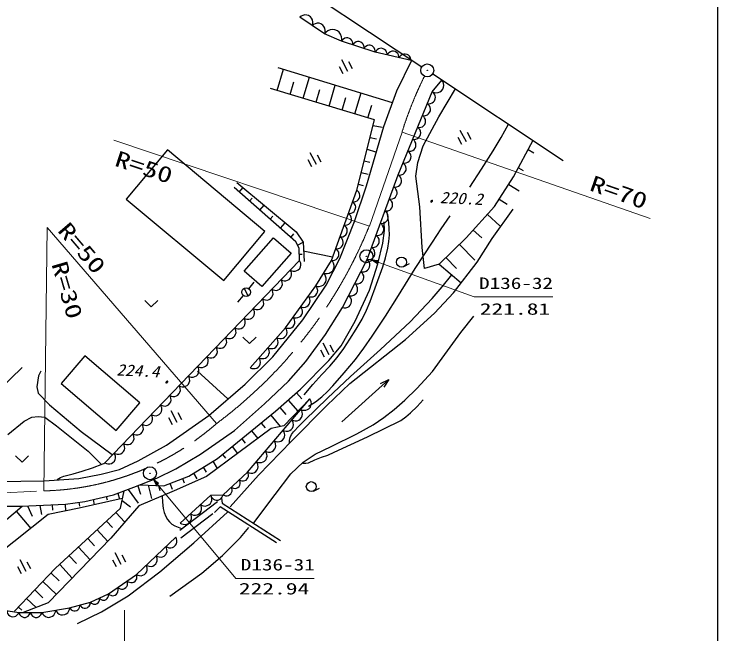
# Model space of a CAD drawing. Units: millimetres, scale not verified. Extents: x 40000 to 680000, y 20000 to 380000.
# Drawn here: x 498252 to 579000, y 248291 to 319391 of the extents above; entities that cross this region are included whole.
import ezdxf
from ezdxf.enums import TextEntityAlignment as Align

# ---------------------------------------------------------------- set-up
doc = ezdxf.new("R2010")
doc.units = ezdxf.units.MM
doc.header["$LTSCALE"] = 1000
doc.linetypes.add('CHAIN', pattern=[18.5, 12, -1.5, 3.5, -1.5])
for name, color, linetype, lineweight in [('M-BGD', 7, 'Continuous', 25), ('M-BGD-HTXT', 7, 'Continuous', 13), ('M-BMK', 2, 'CHAIN', 13), ('M-OTRS', 6, 'Continuous', 25), ('M-TTL-BAND', 7, 'Continuous', 25)]:
    doc.layers.add(name, color=color, linetype=linetype, lineweight=lineweight)
doc.layers.add('M-BMK-SRVR', color=7, linetype='Continuous')
doc.styles.add('ＭＳ ゴシック', font='')
doc.styles.get('ＭＳ ゴシック').set_extended_font_data('MS Gothic')

# ---------------------------------------------------------------- blocks, each defined once
blk = doc.blocks.new('BUHIN141')
at = {"color": 3, "linetype": 'Continuous', "lineweight": 25}
for radius in [746, 22.5]:
    blk.add_circle((0, 0), radius, dxfattribs=at)
blk = doc.blocks.new('BUHIN175')
at = {"color": 7, "linetype": 'Continuous', "lineweight": 25}
blk.add_lwpolyline([(-697, 79), (-663, -87), (-594, -232), (-476, -401), (-332, -502), (-174, -573), (41, -597), (211, -564), (374, -498), (527, -360), (623, -233), (697, -79)], dxfattribs=at)
blk = doc.blocks.new('BUHIN176')
at = {"color": 7, "linetype": 'Continuous', "lineweight": 25}
blk.add_lwpolyline([(-660, -28), (-604, -178), (-520, -303), (-385, -443), (-236, -516), (-79, -559), (126, -550), (279, -494), (421, -409), (543, -258), (614, -126), (660, 28)], dxfattribs=at)
blk = doc.blocks.new('BUHIN177')
at = {"color": 7, "linetype": 'Continuous', "lineweight": 25}
blk.add_lwpolyline([(-789, -169), (-691, -338), (-563, -471), (-372, -612), (-178, -669), (20, -689), (264, -636), (437, -537), (590, -406), (707, -199), (764, -26), (789, 169)], dxfattribs=at)
blk = doc.blocks.new('BUHIN178')
at = {"color": 7, "linetype": 'Continuous', "lineweight": 25}
blk.add_lwpolyline([(-589, -188), (-502, -309), (-394, -401), (-238, -494), (-86, -524), (66, -524), (249, -466), (373, -377), (480, -265), (554, -99), (585, 37), (589, 188)], dxfattribs=at)
blk = doc.blocks.new('BUHIN179')
at = {"color": 7, "linetype": 'Continuous', "lineweight": 25}
blk.add_lwpolyline([(-505, -256), (-408, -353), (-297, -421), (-142, -482), (-1, -486), (137, -464), (294, -384), (393, -286), (473, -169), (515, -8), (523, 120), (505, 256)], dxfattribs=at)
blk = doc.blocks.new('BUHIN180')
at = {"color": 7, "linetype": 'Continuous', "lineweight": 25}
blk.add_lwpolyline([(-520, -396), (-390, -486), (-250, -539), (-62, -577), (100, -552), (252, -498), (413, -375), (505, -243), (572, -94), (587, 98), (569, 244), (520, 396)], dxfattribs=at)
blk = doc.blocks.new('BUHIN181')
at = {"color": 7, "linetype": 'Continuous', "lineweight": 25}
blk.add_lwpolyline([(-542, -556), (-373, -639), (-200, -678), (28, -689), (214, -631), (383, -541), (551, -369), (637, -197), (689, -10), (673, 218), (626, 387), (542, 556)], dxfattribs=at)
blk = doc.blocks.new('BUHIN182')
at = {"color": 7, "linetype": 'Continuous', "lineweight": 25}
blk.add_lwpolyline([(-561, -554), (-392, -642), (-216, -685), (15, -700), (205, -646), (378, -558), (553, -386), (643, -213), (700, -24), (687, 208), (644, 381), (561, 554)], dxfattribs=at)
blk = doc.blocks.new('BUHIN184')
at = {"color": 7, "linetype": 'Continuous', "lineweight": 25}
blk.add_lwpolyline([(-483, -622), (-303, -687), (-124, -706), (107, -691), (288, -612), (448, -502), (598, -309), (664, -127), (696, 68), (653, 296), (587, 462), (483, 622)], dxfattribs=at)
blk = doc.blocks.new('BUHIN185')
at = {"color": 7, "linetype": 'Continuous', "lineweight": 25}
blk.add_lwpolyline([(-508, -575), (-338, -648), (-165, -679), (61, -678), (242, -613), (404, -516), (561, -338), (638, -164), (681, 23), (653, 247), (599, 412), (508, 575)], dxfattribs=at)
blk = doc.blocks.new('BUHIN186')
at = {"color": 7, "linetype": 'Continuous', "lineweight": 25}
blk.add_lwpolyline([(-322, -703), (-136, -725), (39, -703), (257, -637), (412, -521), (541, -380), (641, -162), (664, 28), (650, 221), (558, 429), (458, 573), (322, 703)], dxfattribs=at)
blk = doc.blocks.new('BUHIN187')
at = {"color": 7, "linetype": 'Continuous', "lineweight": 25}
blk.add_lwpolyline([(-225, -704), (-47, -703), (118, -663), (317, -575), (451, -447), (556, -298), (626, -80), (626, 102), (592, 284), (481, 471), (369, 596), (225, 704)], dxfattribs=at)
blk = doc.blocks.new('BUHIN188')
at = {"color": 7, "linetype": 'Continuous', "lineweight": 25}
blk.add_lwpolyline([(-250, -692), (-72, -698), (93, -663), (294, -584), (432, -461), (542, -318), (620, -103), (627, 78), (599, 261), (496, 451), (389, 579), (250, 692)], dxfattribs=at)
blk = doc.blocks.new('BUHIN190')
at = {"color": 7, "linetype": 'Continuous', "lineweight": 25}
blk.add_lwpolyline([(690, -134), (670, 35), (613, 186), (508, 364), (372, 476), (220, 559), (6, 601), (-167, 580), (-335, 527), (-499, 401), (-604, 282), (-690, 134)], dxfattribs=at)
blk = doc.blocks.new('BUHIN191')
at = {"color": 7, "linetype": 'Continuous', "lineweight": 25}
blk.add_lwpolyline([(652, -185), (645, -21), (603, 129), (517, 308), (395, 427), (256, 519), (54, 576), (-113, 571), (-279, 533), (-446, 426), (-557, 320), (-652, 185)], dxfattribs=at)
blk = doc.blocks.new('BUHIN193')
at = {"color": 7, "linetype": 'Continuous', "lineweight": 25}
blk.add_lwpolyline([(728, -446), (776, -245), (776, -50), (732, 197), (625, 383), (488, 542), (262, 681), (57, 731), (-156, 742), (-396, 669), (-567, 578), (-728, 446)], dxfattribs=at)
blk = doc.blocks.new('BUHIN194')
at = {"color": 7, "linetype": 'Continuous', "lineweight": 25}
blk.add_lwpolyline([(-482, -595), (-309, -661), (-135, -684), (90, -674), (267, -601), (425, -497), (575, -313), (643, -137), (678, 52), (641, 274), (581, 437), (482, 595)], dxfattribs=at)
blk = doc.blocks.new('BUHIN195')
at = {"color": 7, "linetype": 'Continuous', "lineweight": 25}
blk.add_lwpolyline([(-408, -616), (-236, -664), (-67, -670), (149, -639), (312, -553), (455, -438), (581, -247), (631, -72), (647, 113), (591, 323), (517, 473), (408, 616)], dxfattribs=at)
blk = doc.blocks.new('BUHIN196')
at = {"color": 7, "linetype": 'Continuous', "lineweight": 25}
blk.add_lwpolyline([(-421, -751), (-216, -792), (-19, -784), (228, -730), (411, -615), (566, -470), (696, -237), (739, -29), (741, 187), (658, 426), (560, 595), (421, 751)], dxfattribs=at)
blk = doc.blocks.new('BUHIN197')
at = {"color": 7, "linetype": 'Continuous', "lineweight": 25}
blk.add_lwpolyline([(-212, -682), (-39, -679), (119, -639), (310, -552), (439, -428), (540, -284), (605, -72), (604, 104), (569, 279), (460, 459), (352, 578), (212, 682)], dxfattribs=at)
blk = doc.blocks.new('BUHIN198')
at = {"color": 7, "linetype": 'Continuous', "lineweight": 25}
blk.add_lwpolyline([(-451, -447), (-315, -517), (-173, -552), (13, -564), (166, -520), (306, -448), (445, -310), (518, -171), (564, -18), (553, 168), (518, 307), (451, 447)], dxfattribs=at)
blk = doc.blocks.new('BUHIN134')
at = {"color": 7, "linetype": 'Continuous', "lineweight": 25}
for p, q in [((-377, 649), (377, -649)), ((442, 434), (894, -344)), ((-596, -168), (-144, -947))]:
    blk.add_line(p, q, dxfattribs=at)
blk = doc.blocks.new('BUHIN130')
at = {"color": 7, "linetype": 'Continuous', "lineweight": 25}
blk.add_line((288, -496), (933, -122), dxfattribs=at)
blk.add_circle((0, 0), 574, dxfattribs=at)
blk = doc.blocks.new('BUHIN200')
at = {"color": 7, "linetype": 'Continuous', "lineweight": 25}
blk.add_lwpolyline([(-764, 324), (15, -352), (734, 388)], dxfattribs=at)
blk = doc.blocks.new('BUHIN136')
at = {"color": 7, "linetype": 'Continuous', "lineweight": 25}
blk.add_line((-250, 430), (250, -430), dxfattribs=at)
blk.add_circle((0, 0), 498, dxfattribs=at)
blk = doc.blocks.new('BUHIN138')
at = {"color": 6, "linetype": 'Continuous', "lineweight": 25}
for radius in [746, 22.5]:
    blk.add_circle((0, 0), radius, dxfattribs=at)

msp = doc.modelspace()

# ---------------------------------------------------------------- linework, layer by layer
at = {"layer": 'M-BGD'}
for p, q in [((529879, 323396), (545037, 313354)), ((533870, 317127), (531035, 319034)), ((535825, 316297), (533870, 317127)), ((539686, 315026), (535825, 316297)), ((543791, 314048), (539686, 315026)), ((542161, 310572), (543890, 314114)), ((528418, 310625), (529148, 313056)), ((528517, 313248), (541628, 309261)), ((546288, 312526), (561259, 302608)), ((531400, 309730), (532127, 312150)), ((546235, 310473), (547340, 311828)), ((529909, 310177), (530346, 311633)), ((534382, 308834), (535106, 311244)), ((539600, 307267), (527673, 310849)), ((532891, 309282), (533326, 310731)), ((537364, 307939), (538085, 310338)), ((540681, 306479), (542161, 310572)), ((542325, 300943), (546235, 310473)), ((546965, 307621), (548878, 310809)), ((535873, 308387), (536306, 309829)), ((538855, 307491), (539286, 308928)), ((537557, 299204), (539600, 307267)), ((545195, 304259), (546965, 307621)), ((538697, 299691), (540681, 306479)), ((539430, 306595), (540474, 306401)), ((539090, 305252), (539822, 305066)), ((555556, 300706), (557785, 304909)), ((515839, 303813), (511126, 298169)), ((527038, 294460), (515839, 303813)), ((538749, 303908), (539707, 303590)), ((544558, 302347), (545195, 304259)), ((557219, 303842), (557892, 303486)), ((538409, 302564), (539063, 302398)), ((544346, 300790), (544558, 302347)), ((538068, 301220), (538871, 301035)), ((556111, 301751), (556660, 301460)), ((538757, 291229), (542325, 300943)), ((544806, 297286), (544346, 300790)), ((553367, 297310), (555556, 300706)), ((523818, 300090), (530600, 294424)), ((537311, 295597), (538697, 299691)), ((537727, 299876), (538305, 299730)), ((555009, 299857), (556183, 299100)), ((530586, 293262), (523500, 299490)), ((524090, 298971), (524542, 299485)), ((534674, 291140), (537557, 299204)), ((511126, 298169), (522324, 288816)), ((525271, 297933), (525558, 298259)), ((553915, 298159), (554826, 297571)), ((526453, 296895), (526956, 297468)), ((545054, 292614), (544806, 297286)), ((550112, 293718), (553367, 297310)), ((552553, 296412), (553999, 295102)), ((553118, 293658), (555506, 297002)), ((527634, 295857), (527952, 296218)), ((535643, 291346), (537311, 295597)), ((540746, 294581), (540699, 295566)), ((528815, 294819), (529371, 295451)), ((522324, 288816), (527038, 294460)), ((529996, 293781), (530345, 294178)), ((530600, 294424), (531403, 293234)), ((540558, 293126), (540746, 294581)), ((550926, 294616), (551904, 293729)), ((524654, 289894), (528008, 293729)), ((528008, 293729), (530026, 291964)), ((530960, 292542), (530586, 293262)), ((530773, 292902), (531403, 293229)), ((531403, 293234), (531541, 291006)), ((539995, 290733), (540558, 293126)), ((547025, 290715), (550112, 293718)), ((551363, 290943), (553118, 293658)), ((531008, 291140), (530960, 292542)), ((545337, 290207), (545054, 292614)), ((549340, 292967), (551100, 291157)), ((530026, 291964), (526671, 288129)), ((530984, 291841), (531286, 291852)), ((531407, 292234), (534786, 291531)), ((508678, 267921), (531008, 291140)), ((532865, 288208), (534674, 291140)), ((534074, 288289), (535643, 291346)), ((535944, 285715), (538757, 291229)), ((539009, 287729), (539995, 290733)), ((547025, 290715), (545337, 290207)), ((547025, 290715), (549535, 288571)), ((547796, 291465), (549003, 290225)), ((548655, 287408), (551363, 290943)), ((526671, 288129), (524654, 289894)), ((525179, 287874), (525812, 288649)), ((531397, 284321), (534074, 288289)), ((529395, 283418), (532865, 288208)), ((537367, 284163), (539009, 287729)), ((524540, 287105), (523895, 286341)), ((546473, 285101), (548655, 287408)), ((533988, 282653), (535944, 285715)), ((543155, 282071), (546473, 285101)), ((527934, 280070), (531397, 284321)), ((549518, 282856), (550983, 284744)), ((535771, 281347), (537367, 284163)), ((525339, 278824), (529395, 283418)), ((531718, 279540), (533988, 282653)), ((547664, 280349), (549518, 282856)), ((536761, 277006), (543155, 282071)), ((534363, 279657), (535771, 281347)), ((546252, 278407), (547664, 280349)), ((506362, 280184), (503649, 277000)), ((512665, 274812), (506362, 280184)), ((524753, 276921), (527934, 280070)), ((529740, 277270), (531718, 279540)), ((531121, 276372), (534363, 279657)), ((501065, 277907), (500880, 276642)), ((501335, 278419), (501065, 277907)), ((519299, 278437), (522772, 275246)), ((544472, 276456), (546252, 278407)), ((503649, 277000), (509952, 271628)), ((526994, 274670), (529740, 277270)), ((534127, 274495), (536761, 277006)), ((535835, 272633), (541234, 277470)), ((500880, 276642), (501034, 275902)), ((520586, 273345), (524753, 276921)), ((528258, 273832), (531121, 276372)), ((543078, 275115), (544472, 276456)), ((501034, 275902), (502330, 274575)), ((530643, 275948), (531274, 275238)), ((502330, 274575), (505939, 271491)), ((509952, 271628), (512665, 274812)), ((523552, 271630), (526994, 274670)), ((525046, 266830), (532165, 275251)), ((532165, 275251), (529181, 272169)), ((529689, 275102), (530804, 273845)), ((541842, 274038), (543078, 275115)), ((521608, 268429), (528258, 273832)), ((528735, 274255), (529442, 273458)), ((530065, 270383), (534127, 274495)), ((540677, 273120), (541842, 274038)), ((499399, 272711), (500294, 273143)), ((500294, 273143), (501034, 273235)), ((501034, 273235), (501775, 273143)), ((501775, 273143), (503101, 272156)), ((515736, 269944), (520586, 273345)), ((527703, 273382), (528765, 272075)), ((539441, 272291), (540677, 273120)), ((497549, 271169), (499399, 272711)), ((503101, 272156), (506741, 269256)), ((526595, 272481), (527048, 271923)), ((529181, 272169), (527750, 271846)), ((537570, 271249), (539441, 272291)), ((505939, 271491), (509517, 268869)), ((519647, 268918), (523552, 271630)), ((527750, 271846), (520315, 266351)), ((525487, 271581), (526201, 270702)), ((524379, 270680), (524782, 270183)), ((534640, 269802), (537570, 271249)), ((512493, 268149), (515736, 269944)), ((523270, 269780), (523902, 269002)), ((526304, 266496), (530065, 270383)), ((532782, 268911), (534640, 269802)), ((506741, 269256), (508221, 267806)), ((516827, 267233), (519647, 268918)), ((531421, 267989), (532782, 268911)), ((510351, 267142), (512493, 268149)), ((518283, 266397), (521608, 268429)), ((521054, 268090), (521556, 267269)), ((522162, 268879), (522516, 268443)), ((519946, 267413), (520283, 266861)), ((530016, 266671), (531421, 267989)), ((505665, 266103), (508242, 266606)), ((508242, 266606), (510351, 267142)), ((514630, 266171), (516827, 267233)), ((518837, 266736), (519201, 266078)), ((522227, 264264), (525046, 266830)), ((523044, 262860), (526304, 266496)), ((528216, 264301), (530016, 266671)), ((488202, 265616), (501697, 265851)), ((501697, 265851), (505665, 266103)), ((511994, 265109), (514630, 266171)), ((515420, 265289), (518283, 266397)), ((520315, 266351), (516621, 264689)), ((517568, 266120), (517766, 265606)), ((509650, 264230), (511994, 265109)), ((511344, 264866), (512493, 263275)), ((512458, 265296), (512757, 264305)), ((512705, 265396), (515420, 265289)), ((513654, 265358), (514026, 263826)), ((514832, 265312), (514985, 264736)), ((516136, 265566), (516398, 264880)), ((506351, 263498), (509650, 264230)), ((508823, 264047), (508930, 263656)), ((510153, 264419), (510333, 263760)), ((510479, 262703), (510884, 264693)), ((516621, 264689), (512557, 262980)), ((517312, 261012), (520818, 264192)), ((520818, 264192), (522227, 264264)), ((525758, 261052), (528216, 264301)), ((504154, 263168), (506351, 263498)), ((505665, 263395), (505745, 262963)), ((510660, 263834), (505703, 262713)), ((507330, 263715), (507443, 263106)), ((510663, 263604), (511607, 262868)), ((517277, 260205), (521607, 263497)), ((522053, 263876), (522124, 263307)), ((522124, 263307), (528801, 258988)), ((484929, 262912), (499101, 262949)), ((492838, 257549), (499197, 262953)), ((499101, 262949), (504154, 263168)), ((499789, 262979), (500333, 261798)), ((501192, 263040), (501395, 261975)), ((505703, 262713), (502162, 261975)), ((502631, 263102), (502663, 262468)), ((502952, 255777), (510479, 262703)), ((504107, 263166), (504146, 262388)), ((512557, 262980), (509371, 259286)), ((521886, 262887), (521242, 262207)), ((528371, 258737), (521886, 262887)), ((502162, 261975), (490212, 252533)), ((498495, 262356), (500161, 260394)), ((509942, 262208), (510948, 261115)), ((517384, 259310), (521070, 262102)), ((518889, 258754), (522726, 262265)), ((508866, 261219), (509539, 260488)), ((507791, 260229), (509006, 258909)), ((524220, 259346), (525186, 260491)), ((509371, 259286), (502167, 251851)), ((506716, 259240), (507479, 258411)), ((512286, 255118), (516804, 259383)), ((522144, 257270), (524220, 259346)), ((514978, 255394), (518889, 258754)), ((505641, 258250), (506969, 256807)), ((504565, 257261), (505396, 256358)), ((519782, 255266), (522144, 257270)), ((503490, 256271), (504932, 254705)), ((498289, 250882), (502952, 255777)), ((502486, 255287), (503425, 254392)), ((511339, 252677), (514978, 255394)), ((516131, 252617), (519782, 255266)), ((509070, 252878), (512286, 255118)), ((501553, 254308), (503110, 252825)), ((500621, 253329), (501550, 252444)), ((507010, 251938), (509070, 252878)), ((499688, 252350), (500776, 251313)), ((504625, 251287), (507010, 251938)), ((508274, 250838), (511339, 252677)), ((494646, 251396), (498802, 250745)), ((498755, 251371), (499131, 251013)), ((502167, 251851), (499304, 250743)), ((501445, 250745), (504625, 251287)), ((498802, 250745), (501445, 250745)), ((505545, 249501), (508274, 250838))]:
    msp.add_line(p, q, dxfattribs=at)
for points in [[(535825, 316297), (535847, 316553), (535811, 316793), (535712, 317089), (535547, 317298), (535348, 317469), (535045, 317598), (534784, 317622), (534519, 317596), (534237, 317462), (534044, 317319), (533870, 317127)], [(546235, 310473), (546432, 310397), (546631, 310371), (546888, 310381), (547090, 310464), (547271, 310582), (547442, 310792), (547521, 310992), (547562, 311208), (547520, 311461), (547452, 311647), (547340, 311828)], [(550526, 299520), (551895, 301589), (553218, 303697), (554118, 305218), (554990, 306761)], [(531545, 275707), (532533, 276900), (533574, 278062), (534478, 279011), (535335, 279997), (536081, 281030), (536787, 282110), (537515, 283248), (538190, 284414), (538665, 285414), (539086, 286439), (539848, 288401), (540552, 290381), (540861, 291444), (541115, 292535), (541241, 293294), (541307, 294057), (541299, 294771), (541231, 295485), (541128, 296168), (541006, 296850)], [(532048, 274412), (532817, 274919), (533547, 275473), (534205, 276082), (534823, 276737), (536135, 278238), (537403, 279781), (538392, 281085), (539335, 282427), (540872, 284754), (542358, 287114), (544275, 290191), (546248, 293244), (547263, 294751), (548293, 296260)], [(529851, 270149), (529857, 270488), (529925, 270821), (530094, 271149), (530325, 271460), (530949, 272161), (531615, 272818), (534215, 275332), (536859, 277805), (540294, 280929), (543691, 284099), (544973, 285416), (546211, 286775), (547353, 288111), (548476, 289475)], [(513237, 286522), (513987, 285814), (514737, 286522)], [(496511, 276308), (499163, 278853)], [(540298, 277017), (541234, 277470), (540680, 276590)], [(531369, 267881), (531714, 267861), (532043, 267901), (532767, 268258), (533515, 268557), (534249, 268808), (534973, 269121), (538812, 270917), (542633, 272772), (543205, 273181), (543749, 273644), (544483, 274369), (545196, 275138)], [(503213, 265991), (503582, 266222), (503978, 266398), (505022, 266649), (506045, 266956), (507241, 267345), (508423, 267792), (508546, 267854), (508678, 267921)], [(515240, 264084), (515268, 263385), (515356, 262693), (515478, 262219), (515662, 261750), (515845, 261425), (516082, 261130), (516363, 260895), (516690, 260703), (517072, 260533), (517461, 260388)], [(520818, 264192), (520879, 264033), (520970, 263900), (521116, 263752), (521275, 263675), (521443, 263631), (521662, 263642), (521825, 263703), (521975, 263796), (522105, 263958), (522179, 264099), (522227, 264264)]]:
    msp.add_lwpolyline(points, dxfattribs=at)
at = {"layer": 'M-BGD-HTXT'}
for p, q in [((542757, 305848), (571224, 295937)), ((509704, 304909), (539020, 295061)), ((502032, 294927), (501657, 264699)), ((502032, 294927), (521465, 272412)), ((539272, 291195), (551030, 286941)), ((551030, 286941), (560045, 286941)), ((514216, 266043), (523682, 254645)), ((523682, 254645), (532697, 254645)), ((510929, 251012), (510929, 237730))]:
    msp.add_line(p, q, dxfattribs=at)
for points in [[(539272, 291195), (539913, 290763), (540041, 291116)], [(539416, 291142), (539977, 291079), (539888, 290832)], [(539487, 291117), (539941, 291062), (539871, 290868)], [(539559, 291091), (539905, 291045), (539854, 290904)], [(539629, 291065), (539869, 291028), (539837, 290940)], [(514216, 266043), (514551, 265346), (514839, 265586)], [(514314, 265925), (514766, 265586), (514564, 265418)], [(514362, 265867), (514727, 265590), (514568, 265458)], [(514411, 265808), (514687, 265593), (514572, 265498)], [(514459, 265750), (514647, 265597), (514575, 265537)]]:
    msp.add_lwpolyline(points, close=True, dxfattribs=at)
for points in [[(539344, 291169), (540013, 291096), (539905, 290796), (539346, 291168)], [(539827, 290994), (539702, 291039), (539833, 291011), (539821, 290976), (539702, 291039)], [(514265, 265984), (514806, 265582), (514561, 265379), (514266, 265982)], [(514593, 265589), (514508, 265691), (514608, 265601), (514579, 265577), (514508, 265691)]]:
    msp.add_lwpolyline(points, dxfattribs=at)
at = {"layer": 'M-BMK'}
for p, q in [((539020, 295061), (542757, 305848)), ((488850, 264071), (501657, 264699))]:
    msp.add_line(p, q, dxfattribs=at)
for centre, radius, start, end in [((584892, 292665), 44149, 153.65625, 162.62665), ((489814, 315021), 53078, 306.60501, 337.95499), ((500952, 295801), 31110, 271.29926, 311.25128)]:
    msp.add_arc(centre, radius, start, end, dxfattribs=at)
at = {"layer": 'M-TTL-BAND'}
msp.add_line((579000, 20000), (579000, 370000), dxfattribs=at)

# ---------------------------------------------------------------- block references
at = {"layer": 'M-BGD', "rotation": 357.58723}
for name, p in [('BUHIN193', (531744, 318557)), ('BUHIN193', (533161, 317604)), ('BUHIN191', (536469, 316085)), ('BUHIN191', (537756, 315661)), ('BUHIN191', (539043, 315238)), ('BUHIN190', (540370, 314863)), ('BUHIN190', (541739, 314537)), ('BUHIN134', (536146, 313525)), ('BUHIN190', (543107, 314211)), ('BUHIN188', (545956, 309793)), ('BUHIN188', (545397, 308431)), ('BUHIN188', (544839, 307070)), ('BUHIN188', (544280, 305708)), ('BUHIN134', (549756, 305427)), ('BUHIN188', (543722, 304347)), ('BUHIN188', (543163, 302985)), ('BUHIN134', (532547, 302840)), ('BUHIN188', (542605, 301624)), ('BUHIN187', (542070, 300249)), ('BUHIN197', (537317, 298532)), ('BUHIN187', (541561, 298861)), ('BUHIN187', (541051, 297474)), ('BUHIN197', (536836, 297188)), ('BUHIN197', (536356, 295844)), ('BUHIN187', (540541, 296086)), ('BUHIN197', (535875, 294500)), ('BUHIN187', (540032, 294698)), ('BUHIN187', (539522, 293310)), ('BUHIN197', (535395, 293156)), ('BUHIN197', (534914, 291812)), ('BUHIN187', (539012, 291922)), ('BUHIN130', (542698, 290942)), ('BUHIN185', (530476, 290587)), ('BUHIN196', (534222, 290407)), ('BUHIN186', (538406, 290539)), ('BUHIN185', (529413, 289482)), ('BUHIN196', (533317, 288941)), ('BUHIN186', (537703, 289161)), ('BUHIN185', (528350, 288376)), ('BUHIN186', (536999, 287783)), ('BUHIN136', (524863, 287487)), ('BUHIN185', (527286, 287270)), ('BUHIN195', (532431, 287609)), ('BUHIN185', (526223, 286165)), ('BUHIN195', (531564, 286412)), ('BUHIN186', (536296, 286404)), ('BUHIN185', (525160, 285059)), ('BUHIN195', (530696, 285214)), ('BUHIN185', (524097, 283953)), ('BUHIN195', (529829, 284017)), ('BUHIN185', (523033, 282848)), ('BUHIN194', (528888, 282844)), ('BUHIN185', (521970, 281742)), ('BUHIN200', (525263, 281969)), ('BUHIN194', (527874, 281695)), ('BUHIN185', (520907, 280636)), ('BUHIN194', (526860, 280547)), ('BUHIN134', (534009, 281020)), ('BUHIN185', (519843, 279531)), ('BUHIN194', (525846, 279398)), ('BUHIN185', (518780, 278425)), ('BUHIN185', (517717, 277319)), ('BUHIN185', (516653, 276214)), ('BUHIN185', (515590, 275108)), ('BUHIN185', (514527, 274002)), ('BUHIN184', (531657, 274649)), ('BUHIN134', (516576, 273259)), ('BUHIN184', (530640, 273446)), ('BUHIN185', (513463, 272897)), ('BUHIN185', (512400, 271791)), ('BUHIN184', (529623, 272243)), ('BUHIN184', (528606, 271040)), ('BUHIN185', (511337, 270685)), ('BUHIN185', (510273, 269580)), ('BUHIN184', (527589, 269838)), ('BUHIN185', (509210, 268474)), ('BUHIN184', (526571, 268635)), ('BUHIN200', (499168, 268359)), ('BUHIN184', (525554, 267432)), ('BUHIN198', (524576, 266403)), ('BUHIN198', (523636, 265547)), ('BUHIN130', (532351, 265185)), ('BUHIN198', (522697, 264692)), ('BUHIN182', (520233, 263662)), ('BUHIN182', (519065, 262602)), ('BUHIN182', (517896, 261542)), ('BUHIN181', (516239, 258850)), ('BUHIN134', (510165, 256950)), ('BUHIN181', (515110, 257784)), ('BUHIN134', (499254, 256163)), ('BUHIN181', (513981, 256717)), ('BUHIN181', (512851, 255651)), ('BUHIN180', (510678, 253998)), ('BUHIN180', (511750, 254745)), ('BUHIN180', (509606, 253251)), ('BUHIN179', (508555, 252643)), ('BUHIN178', (506414, 251775)), ('BUHIN179', (507525, 252173)), ('BUHIN177', (503830, 251152)), ('BUHIN178', (505221, 251450)), ('BUHIN175', (498109, 250854)), ('BUHIN176', (499463, 250745)), ('BUHIN176', (500784, 250745)), ('BUHIN177', (502240, 250881))]:
    msp.add_blockref(name, p, dxfattribs=at)
at = {"layer": 'M-BMK-SRVR', "rotation": 357.58723}
for p in [(538677, 291608), (513841, 266724)]:
    msp.add_blockref('BUHIN141', p, dxfattribs=at)
at = {"layer": 'M-OTRS', "rotation": 357.58723}
msp.add_blockref('BUHIN138', (545656, 312931), dxfattribs=at)

# ---------------------------------------------------------------- texts
at = {"layer": 'M-BGD-HTXT', "style": 'ＭＳ ゴシック', "width": 1.35}
for s, rotation, p in [('R=50', 341.7, (509494, 301500)), ('R=70', 340.8, (563971, 298679)), ('R=50', 310.4, (502735, 294169)), ('R=30', 286.3, (501997, 290563))]:
    msp.add_text(s, height=1833, rotation=rotation, dxfattribs=at).set_placement(p, align=Align.BOTTOM_LEFT)
at = {"layer": 'M-BGD-HTXT', "style": 'ＭＳ ゴシック', "oblique": 15}
for s, width, p in [('220.2', 1.1, (547053, 297315)), ('・', 0.85, (545164, 296888)), ('224.4', 1.1, (509948, 277548)), ('・', 0.85, (514779, 276148))]:
    msp.add_text(s, height=1320, rotation=357.4, dxfattribs=dict(at, width=width)).set_placement(p, align=Align.BOTTOM_LEFT)
at = {"layer": 'M-BGD-HTXT', "style": 'ＭＳ ゴシック'}
for s, width, p in [('D136-32', 1.35, (551598, 287459)), ('221.81', 1.5, (551677, 284508)), ('D136-31', 1.35, (524262, 255175)), ('222.94', 1.5, (524041, 252424))]:
    msp.add_text(s, height=1320, dxfattribs=dict(at, width=width)).set_placement(p, align=Align.BOTTOM_LEFT)

doc.saveas('drawing.dxf')
